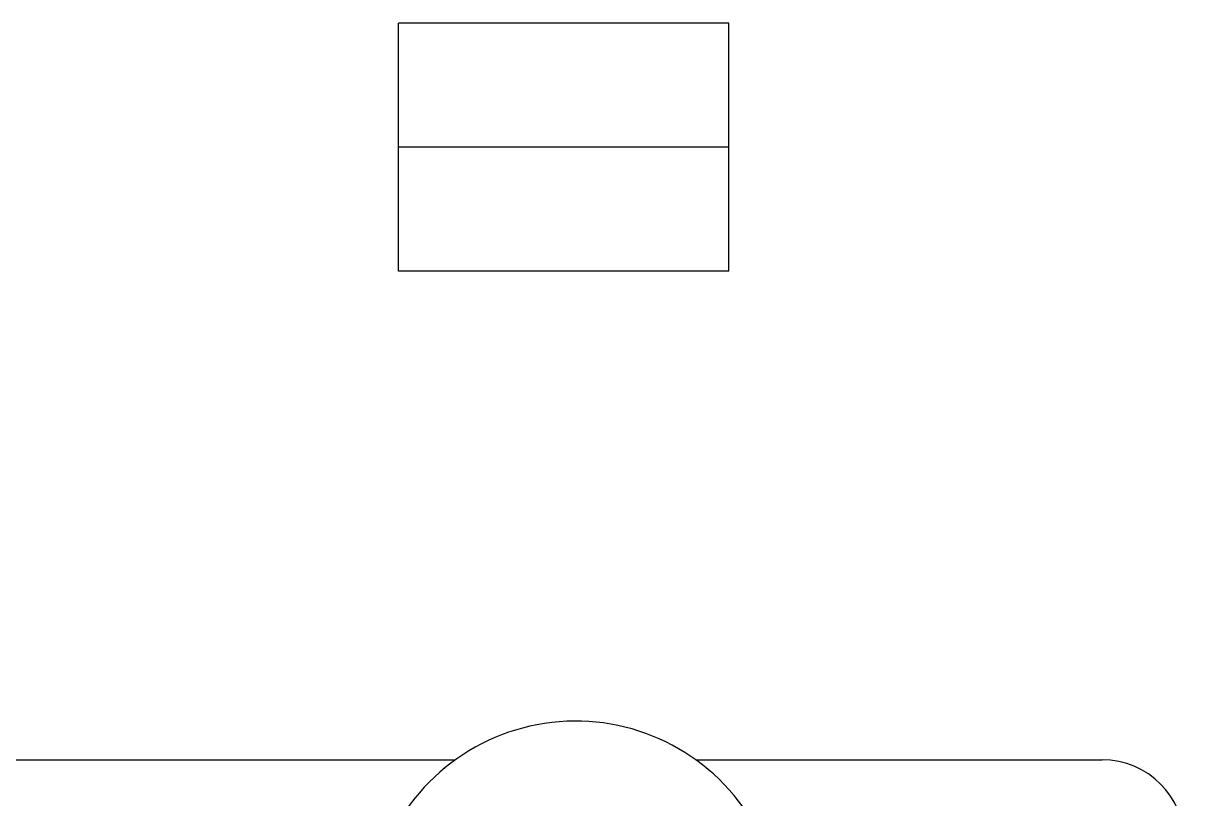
# Model space of a CAD drawing. Header units: inches. Extents: x 105.6 to 147.4, y 37.5 to 62.2.
# Drawn here: x 112.681 to 113.384, y 44.293 to 44.762 of the extents above; entities that cross this region are included whole.
import ezdxf

# ---------------------------------------------------------------- set-up
doc = ezdxf.new("R2010")
doc.units = ezdxf.units.IN
doc.header["$MEASUREMENT"] = 0
doc.linetypes.add('CENTER2', pattern=[1.125, 0.75, -0.125, 0.125, -0.125])
doc.linetypes.add('DASHDOT', pattern=[1, 0.5, -0.25, 0, -0.25])
for name, color, linetype in [('EJES', 1, 'CENTER2'), ('Gente', 11, 'Continuous'), ('MUEBLES', 1, 'Continuous'), ('Paredes', 5, 'Continuous')]:
    doc.layers.add(name, color=color, linetype=linetype)

msp = doc.modelspace()

# ---------------------------------------------------------------- linework, layer by layer
at = {"layer": 'EJES', "linetype": 'DASHDOT'}
msp.add_line((113.10763, 44.68741), (112.90763, 44.68741), dxfattribs=at)
at = {"layer": 'Gente'}
msp.add_arc((113.01486, 44.2153), 0.1247, 326.2448, 161.8104, dxfattribs=at)
at = {"layer": 'MUEBLES'}
for p, q in [((112.04515, 44.31655), (112.94207, 44.31655)), ((113.08765, 44.31655), (113.33362, 44.31655))]:
    msp.add_line(p, q, dxfattribs=at)
msp.add_arc((113.33362, 44.26655), 0.05, 0, 90, dxfattribs=at)
at = {"layer": 'Paredes'}
for p, q in [((112.90763, 44.61241), (112.90763, 44.76241)), ((113.10763, 44.76241), (112.90763, 44.76241)), ((113.10763, 44.61241), (113.10763, 44.76241)), ((113.10763, 44.61241), (112.90763, 44.61241))]:
    msp.add_line(p, q, dxfattribs=at)

doc.saveas('drawing.dxf')
